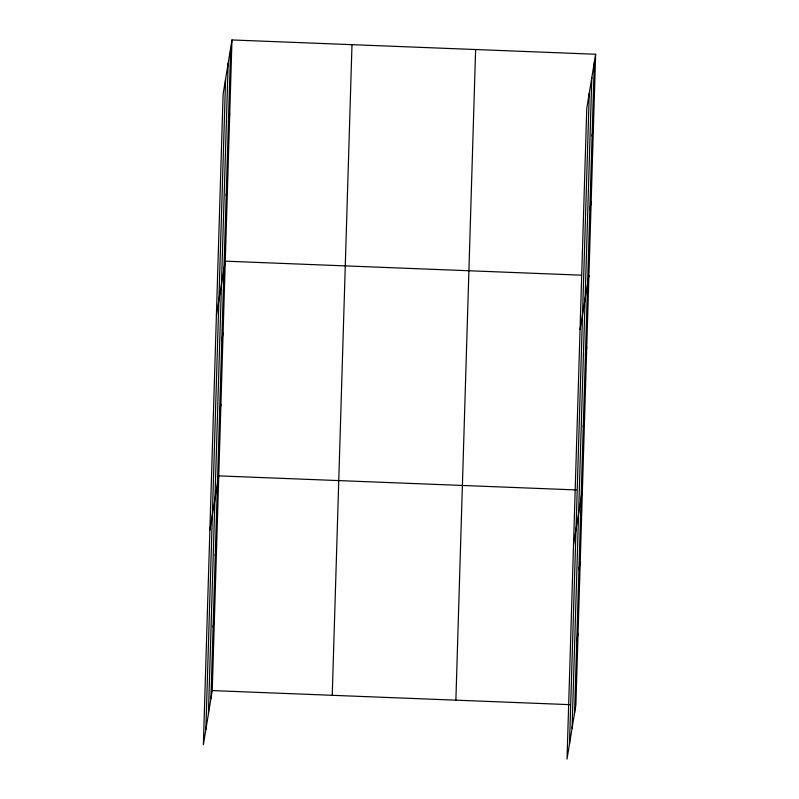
<?xml version="1.0" encoding="UTF-8"?>
<svg xmlns="http://www.w3.org/2000/svg" width="799" height="799" viewBox="0 0 799 799"><rect width="100%" height="100%" fill="white"/><g stroke="black" fill="none" stroke-linecap="round" stroke-linejoin="round"><path stroke-width="1.2" d="M205.852 729.527L225.608 78.891M208.429 713.847L228.174 63.211M210.916 698.626L230.661 47.99M231.98 39.95L223.111 94.112L203.365 744.748L212.234 690.586L231.98 39.95L595.635 54.252L575.889 704.888L567.02 759.05L586.766 108.414L595.635 54.252M332.244 695.31L351.989 44.674M455.879 700.174L475.625 49.538M569.507 743.829L589.263 93.193M572.084 728.149L591.829 77.513M574.571 712.938L594.316 62.302M228.424 121.738L229.742 113.688M226.187 195.475L227.505 187.425M216.399 315.325L225.268 261.163L581.572 275.186M221.772 340.783L223.091 332.734M219.605 412.354L220.923 404.304M209.877 530.037L218.746 475.874L576.279 489.937M215.261 555.495L216.579 547.445M213.093 627.055L214.402 619.015M592.079 136.04L593.397 127.99M589.842 209.777L591.16 201.738M580.054 329.627L588.923 275.475M585.427 355.086L586.746 347.046M583.26 426.656L584.578 418.616M573.532 544.339L582.401 490.177M578.915 569.797L580.234 561.747M576.748 641.367L578.057 633.317M212.234 690.586L569.767 704.648"/></g></svg>
